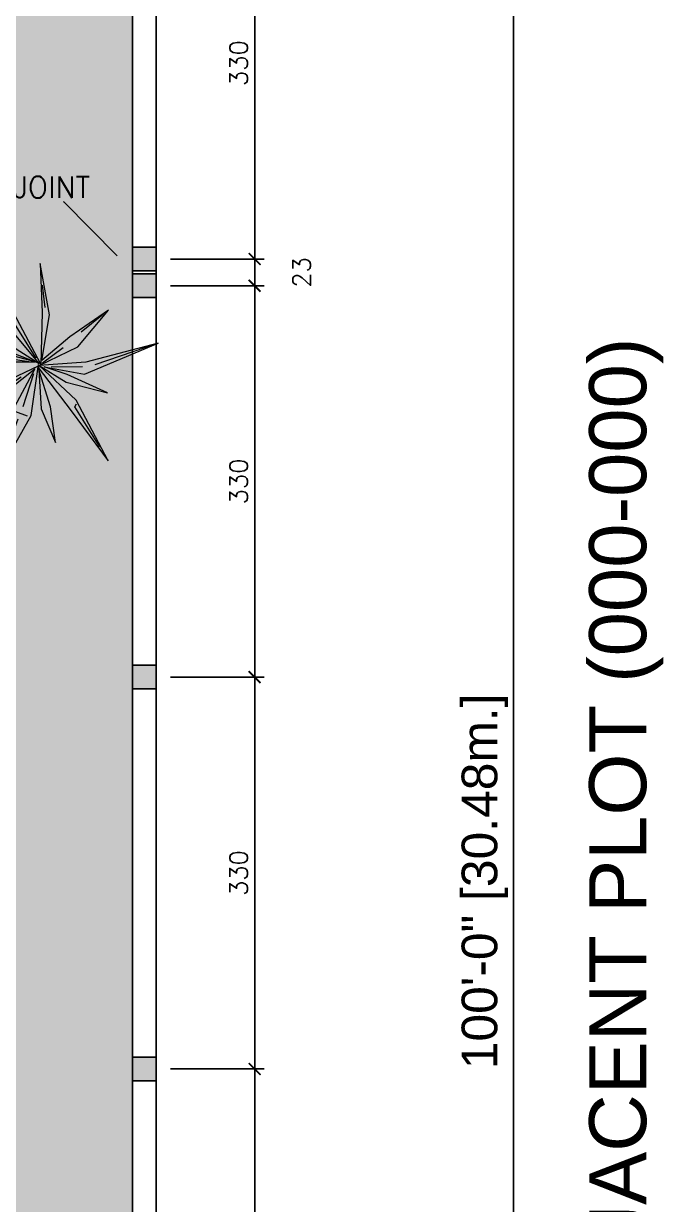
# Model space of a CAD drawing. Header units: centimetres. Extents: x -3744 to 3813, y -6963 to 3597.
# Drawn here: x -112 to 427, y 1252 to 2246 of the extents above; entities that cross this region are included whole.
import ezdxf
from ezdxf import colors
from ezdxf.entities.mleader import LeaderData, LeaderLine
from ezdxf.enums import TextEntityAlignment as Align
from ezdxf.math import Vec2, Vec3

# ---------------------------------------------------------------- set-up
doc = ezdxf.new("R2010")
doc.units = ezdxf.units.CM
doc.header["$LTSCALE"] = 100
doc.header["$MEASUREMENT"] = 0
doc.linetypes.add('FINAL PLOT$0$CENTER', pattern=[2, 1.25, -0.25, 0.25, -0.25])
doc.linetypes.add('FINAL PLOT$0$FINAL PLOT$0$CENTER', pattern=[2, 1.25, -0.25, 0.25, -0.25])
for name, color, linetype in [('DIM IN', 1, 'Continuous'), ('FINAL PLOT$0$DIM-OUT', 1, 'Continuous'), ('FINAL PLOT$0$PLOT LIMIT', 6, 'FINAL PLOT$0$CENTER'), ('FINAL PLOT$0$PLOT LINE', 6, 'FINAL PLOT$0$FINAL PLOT$0$CENTER'), ('SOURROUNDING$0$WALL-03', 2, 'Continuous'), ('TEXT', 3, 'Continuous'), ('WALL-03', 2, 'Continuous')]:
    doc.layers.add(name, color=color, linetype=linetype)
doc.layers.add('SOURROUNDING$0$HAT', color=8, linetype='Continuous', lineweight=9)
doc.layers.add('SOURROUNDING$0$plantitas', color=68, linetype='Continuous', lineweight=5)
doc.styles.add('22', font='romans.shx')
doc.styles.add('FINAL PLOT$0$ART', font='arial.ttf')
doc.styles.add('FINAL PLOT$0$ASA', font='romans.shx', dxfattribs={"width": 0.8})
doc.styles.add('FINAL PLOT$0$FINAL PLOT$0$FINAL PLOT$0$ART', font='arial.ttf')
doc.dimstyles.new('100', dxfattribs={"dimtxt": 15, "dimasz": 10, "dimexe": 8, "dimexo": 12, "dimgap": 6, "dimtad": 1, "dimdec": 0, "dimzin": 0, "dimdsep": 46, "dimtxsty": '22', "dimblk": 'ARCHTICK', "dimcen": 30, "dimdle": 8, "dimclrd": 1, "dimclre": 1, "dimclrt": 2, "dimadec": 0, "dimazin": 0, "dimtfac": 1, "dimtdec": 0, "dimtmove": 2, "dimatfit": 3, "dimldrblk": 'OBLIQUE', "dimfxl": 100, "dimtolj": 1, "dimtzin": 0, "dimarcsym": 0})
doc.dimstyles.new('FINAL PLOT$0$AS-23-100-FM', dxfattribs={"dimscale": 0, "dimtxt": 20, "dimasz": 15, "dimexe": 15, "dimexo": 10, "dimgap": 5, "dimtad": 1, "dimtoh": 1, "dimdec": 0, "dimlfac": 0.393701, "dimzin": 1, "dimdsep": 46, "dimlunit": 3, "dimtxsty": 'FINAL PLOT$0$ASA', "dimblk1": 'FINAL PLOT$0$_ARCHTICK', "dimblk2": 'FINAL PLOT$0$_ARCHTICK', "dimsah": 1, "dimcen": 15, "dimdle": 15, "dimclrd": 1, "dimclre": 1, "dimclrt": 3, "dimadec": 0, "dimazin": 0, "dimtfac": 1, "dimtdec": 0, "dimtmove": 2, "dimatfit": 3, "dimldrblk": 'FINAL PLOT$0$_ARCHTICK', "dimfxl": 1, "dimtolj": 1, "dimtzin": 0, "dimarcsym": 0})

# ---------------------------------------------------------------- blocks, each defined once
blk = doc.blocks.new('FINAL PLOT$0$_ARCHTICK')
at = {"color": 0, "linetype": 'ByBlock', "const_width": 0.15}
blk.add_lwpolyline([(-0.5, -0.5), (0.5, 0.5)], dxfattribs=at)
blk = doc.blocks.new('*D206')
at = {"layer": 'Defpoints', "color": 0, "transparency": 16777216}
for p in [(161.91, 3048), (161.91, 0), (300.86, 0)]:
    blk.add_point(p, dxfattribs=at)
at = {"layer": 'FINAL PLOT$0$DIM-OUT', "color": 1, "lineweight": -2, "transparency": 16777216}
for p, q in [((300.86, 3063), (300.86, -15)), ((171.91, 3048), (315.86, 3048)), ((171.91, 0), (315.86, 0))]:
    blk.add_line(p, q, dxfattribs=at)
at = {"layer": 'FINAL PLOT$0$DIM-OUT', "color": 1, "lineweight": -2, "transparency": 16777216, "xscale": 15, "yscale": 15, "zscale": 15}
for p, rotation in [((300.86, 3048), 90), ((300.86, 0), 270)]:
    blk.add_blockref('FINAL PLOT$0$_ARCHTICK', p, dxfattribs=dict(at, rotation=rotation))
at = {"layer": 'FINAL PLOT$0$DIM-OUT', "color": 3, "transparency": 16777216, "insert": (276.63, 1524), "char_height": 30, "attachment_point": 5, "rotation": 90, "style": 'FINAL PLOT$0$ART'}
blk.add_mtext('\\A1;100\'-0" [30.48m.]', dxfattribs=at)
blk = doc.blocks.new('_ARCHTICK')
at = {"color": 0, "linetype": 'ByBlock', "const_width": 0.15}
blk.add_lwpolyline([(-0.5, -0.5), (0.5, 0.5)], dxfattribs=at)
blk = doc.blocks.new('*D8')
at = {"layer": 'Defpoints', "color": 0, "transparency": 16777216}
for p in [(0, 2378), (0, 2048), (82.94, 2048)]:
    blk.add_point(p, dxfattribs=at)
at = {"layer": 'DIM IN', "color": 1, "lineweight": -2, "transparency": 16777216}
for p, q in [((12, 2378), (90.94, 2378)), ((82.94, 2386), (82.94, 2040)), ((12, 2048), (90.94, 2048))]:
    blk.add_line(p, q, dxfattribs=at)
at = {"layer": 'DIM IN', "color": 1, "lineweight": -2, "transparency": 16777216, "xscale": 10, "yscale": 10, "zscale": 10}
for p, rotation in [((82.94, 2378), 90), ((82.94, 2048), 270)]:
    blk.add_blockref('_ARCHTICK', p, dxfattribs=dict(at, rotation=rotation))
at = {"layer": 'DIM IN', "color": 2, "transparency": 16777216, "insert": (69.44, 2213), "char_height": 15, "attachment_point": 5, "rotation": 90, "style": '22'}
blk.add_mtext('\\A1;330', dxfattribs=at)
blk = doc.blocks.new('_OBLIQUE')
at = {"color": 0, "linetype": 'ByBlock'}
blk.add_line((-0.5, -0.5), (0.5, 0.5), dxfattribs=at)
blk = doc.blocks.new('*D9')
at = {"layer": 'Defpoints', "color": 0, "transparency": 16777216}
for p in [(0, 2048), (0, 2025.5), (82.94, 2025.5)]:
    blk.add_point(p, dxfattribs=at)
at = {"layer": 'DIM IN', "color": 1, "lineweight": -2, "transparency": 16777216}
for p, q in [((82.94, 2056), (82.94, 2017.5)), ((12, 2048), (90.94, 2048)), ((12, 2025.5), (90.94, 2025.5))]:
    blk.add_line(p, q, dxfattribs=at)
at = {"layer": 'DIM IN', "color": 1, "lineweight": -2, "transparency": 16777216, "xscale": 10, "yscale": 10, "zscale": 10}
for p, rotation in [((82.94, 2048), 90), ((82.94, 2025.5), 270)]:
    blk.add_blockref('_ARCHTICK', p, dxfattribs=dict(at, rotation=rotation))
at = {"layer": 'DIM IN', "color": 2, "transparency": 16777216, "insert": (122.44, 2036.75), "char_height": 15, "attachment_point": 5, "rotation": 90, "style": '22'}
blk.add_mtext('\\A1;23', dxfattribs=at)
blk = doc.blocks.new('*D10')
at = {"layer": 'Defpoints', "color": 0, "transparency": 16777216}
for p in [(0, 2025.5), (0, 1696), (82.94, 1696)]:
    blk.add_point(p, dxfattribs=at)
at = {"layer": 'DIM IN', "color": 1, "lineweight": -2, "transparency": 16777216}
for p, q in [((82.94, 2033.5), (82.94, 1688)), ((12, 2025.5), (90.94, 2025.5)), ((12, 1696), (90.94, 1696))]:
    blk.add_line(p, q, dxfattribs=at)
at = {"layer": 'DIM IN', "color": 1, "lineweight": -2, "transparency": 16777216, "xscale": 10, "yscale": 10, "zscale": 10}
for p, rotation in [((82.94, 2025.5), 90), ((82.94, 1696), 270)]:
    blk.add_blockref('_ARCHTICK', p, dxfattribs=dict(at, rotation=rotation))
at = {"layer": 'DIM IN', "color": 2, "transparency": 16777216, "insert": (69.44, 1860.75), "char_height": 15, "attachment_point": 5, "rotation": 90, "style": '22'}
blk.add_mtext('\\A1;330', dxfattribs=at)
blk = doc.blocks.new('*D11')
at = {"layer": 'Defpoints', "color": 0, "transparency": 16777216}
for p in [(0, 1696), (0, 1366), (82.94, 1366)]:
    blk.add_point(p, dxfattribs=at)
at = {"layer": 'DIM IN', "color": 1, "lineweight": -2, "transparency": 16777216}
for p, q in [((82.94, 1704), (82.94, 1358)), ((12, 1696), (90.94, 1696)), ((12, 1366), (90.94, 1366))]:
    blk.add_line(p, q, dxfattribs=at)
at = {"layer": 'DIM IN', "color": 1, "lineweight": -2, "transparency": 16777216, "xscale": 10, "yscale": 10, "zscale": 10}
for p, rotation in [((82.94, 1696), 90), ((82.94, 1366), 270)]:
    blk.add_blockref('_ARCHTICK', p, dxfattribs=dict(at, rotation=rotation))
at = {"layer": 'DIM IN', "color": 2, "transparency": 16777216, "insert": (69.44, 1531), "char_height": 15, "attachment_point": 5, "rotation": 90, "style": '22'}
blk.add_mtext('\\A1;330', dxfattribs=at)
blk = doc.blocks.new('*D12')
at = {"layer": 'Defpoints', "color": 0, "transparency": 16777216}
for p in [(0, 1366), (0, 1036), (82.94, 1036)]:
    blk.add_point(p, dxfattribs=at)
at = {"layer": 'DIM IN', "color": 1, "lineweight": -2, "transparency": 16777216}
for p, q in [((82.94, 1374), (82.94, 1028)), ((12, 1366), (90.94, 1366)), ((12, 1036), (90.94, 1036))]:
    blk.add_line(p, q, dxfattribs=at)
at = {"layer": 'DIM IN', "color": 1, "lineweight": -2, "transparency": 16777216, "xscale": 10, "yscale": 10, "zscale": 10}
for p, rotation in [((82.94, 1366), 90), ((82.94, 1036), 270)]:
    blk.add_blockref('_ARCHTICK', p, dxfattribs=dict(at, rotation=rotation))
at = {"layer": 'DIM IN', "color": 2, "transparency": 16777216, "insert": (69.44, 1201), "char_height": 15, "attachment_point": 5, "rotation": 90, "style": '22'}
blk.add_mtext('\\A1;330', dxfattribs=at)
blk = doc.blocks.new('SOURROUNDING$0$0Q62D')
at = {"color": 0, "linetype": 'ByBlock'}
for p, q in [((-0.05, 1.11), (0.07, 0.48)), ((-0.03, 0.53), (-0.05, 1.11)), ((-0.03, 0.96), (0.02, 0.52)), ((-0.33, 0.67), (-0.16, 0.38)), ((-0.24, 0.34), (-0.33, 0.67)), ((-0.99, 0.59), (-0.35, 0.33)), ((-0.47, 0.19), (-0.99, 0.59)), ((0.1, 0.29), (0.34, 0.61)), ((0.34, 0.61), (0.15, 0.24)), ((-0.47, 0.28), (-0.92, 0.55)), ((-0.02, 0.02), (-0.03, 0.53)), ((0.07, 0.48), (0, 0.01)), ((0.02, 0.52), (0.05, 0.51)), ((0.28, 0.34), (1, 0.54)), ((1, 0.54), (0.36, 0.26)), ((1, 0.54), (0.41, 0.33)), ((0, 0), (-0.24, 0.34)), ((-0.16, 0.38), (-0.02, 0.02)), ((0.03, 0.05), (0.28, 0.34)), ((-0.44, 0.21), (-0.38, 0.31)), ((-0.35, 0.33), (0, 0)), ((0, 0.01), (0.1, 0.29)), ((0.36, 0.26), (0, 0.01)), ((0.15, 0.24), (0.03, 0.05)), ((0.08, 0.09), (0.31, 0.27)), ((-0.05, 0.01), (-0.47, 0.19)), ((-0.09, 0.04), (-0.36, 0.22)), ((-1.16, -0.15), (-0.66, 0.01)), ((-0.66, 0.01), (-0.05, 0.01)), ((-0.01, 0.01), (-0.62, -0.13)), ((0.01, 0), (-0.09, -0.29)), ((0, 0.01), (0.39, 0.1)), ((0, -0.42), (0.01, 0)), ((0.02, 0.01), (0.12, -0.52)), ((0.33, -0.36), (0.02, 0.01)), ((0.04, 0.01), (0.28, 0.02)), ((0.39, 0.1), (0.83, 0.01)), ((0.83, 0.01), (0.39, -0.02)), ((0.77, 0.01), (0.5, 0.01)), ((-1.16, -0.15), (-0.72, -0.06)), ((-0.2, -0.01), (-0.53, -0.04)), ((-0.35, -0.31), (-0.01, -0.04)), ((-0.04, -0.06), (-0.31, -0.35)), ((0, -0.03), (-0.3, -0.43)), ((-0.12, -0.23), (0, -0.03)), ((0.02, -0.06), (0.07, -0.48)), ((0.05, -0.01), (0.37, -0.3)), ((0.39, -0.02), (0.05, -0.01)), ((-0.62, -0.13), (-1.16, -0.15)), ((-0.64, -0.6), (-0.35, -0.31)), ((-0.16, -0.45), (-0.12, -0.23)), ((-0.09, -0.29), (-0.16, -0.45)), ((0.37, -0.3), (0.6, -0.73)), ((-0.3, -0.43), (-0.64, -0.6)), ((0.05, -1.18), (0, -0.42)), ((0.6, -0.73), (0.33, -0.36)), ((0.49, -0.56), (0.38, -0.38)), ((0.12, -0.52), (0.05, -1.18)), ((0.04, -1.08), (0.05, -0.56))]:
    blk.add_line(p, q, dxfattribs=at)
blk = doc.blocks.new('SOURROUNDING')
at = {"layer": 'SOURROUNDING$0$HAT', "transparency": 33554658}
h = blk.add_hatch(dxfattribs=at)
h.set_pattern_fill('CROSS', color=256, scale=150, angle=90)
h.paths.add_polyline_path([(-1392.07, 640.01), (-2418, 639.99), (-2418, 25), (-1392.07, 25)])
h.paths.add_polyline_path([(-1810, 2848), (-1810, 3028), (-3028, 3028), (-3028, 785), (-1820, 785), (-1820, 1969.72), (-1935, 1969.72), (-1935, 2521.19), (-1820, 2521.19), (-1820, 2848)])
h.paths.add_polyline_path([(-890, 3028), (-880, 2818), (-165, 2818), (-175, 2848), (-165, 2848), (-165, 652.91), (-722.07, 652.91), (-722.07, 25), (-20, 20), (-20, 3028)])
at = {"layer": 'SOURROUNDING$0$WALL-03'}
for p, q in [((0, 0), (0, 3048)), ((-20, 20), (-20, 3028))]:
    blk.add_line(p, q, dxfattribs=at)
at = {"layer": 'SOURROUNDING$0$plantitas', "color": 54, "extrusion": (0, 0, -1), "xscale": 90.07812315540856, "yscale": 90.07812315540856, "zscale": -90.07812315540879, "rotation": 141.4792577779152}
blk.add_blockref('SOURROUNDING$0$0Q62D', (99.02, 1959.19), dxfattribs=at)
blk = doc.blocks.new('FINAL PLOT')
at = {"layer": 'FINAL PLOT$0$PLOT LIMIT', "color": 1}
blk.add_lwpolyline([(-3048, 0), (0, 0), (0, 3048), (-3048, 3048)], close=True, dxfattribs=at)
at = {"layer": 'FINAL PLOT$0$PLOT LINE', "color": 7, "style": 'FINAL PLOT$0$FINAL PLOT$0$FINAL PLOT$0$ART'}
blk.add_text('ADJACENT PLOT (000-000)', height=48, rotation=90, dxfattribs=at).set_placement((388.45, 1553.38), align=Align.MIDDLE_CENTER)
at = {"layer": 'FINAL PLOT$0$DIM-OUT'}
dim = blk.add_linear_dim(base=(300.86, 0), p1=(161.91, 3048), p2=(161.91, 0), angle=90, dimstyle='FINAL PLOT$0$AS-23-100-FM', override={"dimscale": 1, "dimtxt": 30, "dimtxsty": 'FINAL PLOT$0$ART'}, dxfattribs=at)
dim.commit()
dim.dimension.update_dxf_attribs({"geometry": '*D206', "text_midpoint": (276.63, 1524)})

msp = doc.modelspace()

# ---------------------------------------------------------------- hatches: boundary and pattern name
at = {"layer": 'WALL-03'}
h = msp.add_hatch(color=6, dxfattribs=at)
h.dxf.hatch_style = 1
h.paths.add_polyline_path([(-20, 2038), (0, 2038), (0, 2058), (-20, 2058)])
h = msp.add_hatch(color=6, dxfattribs=at)
h.dxf.hatch_style = 1
h.paths.add_polyline_path([(-20, 2038), (0, 2038), (0, 2058), (-20, 2058)])
h = msp.add_hatch(color=6, dxfattribs=at)
h.dxf.hatch_style = 1
h.paths.add_polyline_path([(-20, 2015.5), (0, 2015.5), (0, 2035.5), (-20, 2035.5)])
h = msp.add_hatch(color=6, dxfattribs=at)
h.dxf.hatch_style = 1
h.paths.add_polyline_path([(-20, 2015.5), (0, 2015.5), (0, 2035.5), (-20, 2035.5)])
h = msp.add_hatch(color=6, dxfattribs=at)
h.dxf.hatch_style = 1
h.paths.add_polyline_path([(-20, 1686), (0, 1686), (0, 1706), (-20, 1706)])
h = msp.add_hatch(color=6, dxfattribs=at)
h.dxf.hatch_style = 1
h.paths.add_polyline_path([(-20, 1686), (0, 1686), (0, 1706), (-20, 1706)])
h = msp.add_hatch(color=6, dxfattribs=at)
h.dxf.hatch_style = 1
h.paths.add_polyline_path([(-20, 1356), (0, 1356), (0, 1376), (-20, 1376)])
h = msp.add_hatch(color=6, dxfattribs=at)
h.dxf.hatch_style = 1
h.paths.add_polyline_path([(-20, 1356), (0, 1356), (0, 1376), (-20, 1376)])

# ---------------------------------------------------------------- linework, layer by layer
for p, q in [((0, 5), (0, 3048)), ((-20, 25), (-20, 3028))]:
    msp.add_line(p, q, dxfattribs=at)
at = {"layer": 'WALL-03', "color": 6}
for points in [[(-20, 2038), (0, 2038), (0, 2058), (-20, 2058)], [(-20, 2038), (0, 2038), (0, 2058), (-20, 2058)], [(-20, 2015.5), (0, 2015.5), (0, 2035.5), (-20, 2035.5)], [(-20, 2015.5), (0, 2015.5), (0, 2035.5), (-20, 2035.5)], [(-20, 1686), (0, 1686), (0, 1706), (-20, 1706)], [(-20, 1686), (0, 1686), (0, 1706), (-20, 1706)], [(-20, 1356), (0, 1356), (0, 1376), (-20, 1376)], [(-20, 1356), (0, 1356), (0, 1376), (-20, 1376)]]:
    msp.add_lwpolyline(points, close=True, dxfattribs=at)

# ---------------------------------------------------------------- block references
at = {"layer": 'WALL-03'}
for name in ['FINAL PLOT', 'SOURROUNDING']:
    msp.add_blockref(name, (0, 0), dxfattribs=at)

# ---------------------------------------------------------------- dimensions: what is measured, and where the dimension line sits
at = {"layer": 'DIM IN'}
for base, p1, p2, picture, middle in [((82.94, 2048), (0, 2378), (0, 2048), '*D8', (69.44, 2213)), ((82.94329953, 2025.5), (0, 2048), (0, 2025.5), '*D9', (122.44329953, 2036.75)), ((82.94329953, 1696), (0, 2025.5), (0, 1696), '*D10', (69.44329953, 1860.75)), ((82.94, 1366), (0, 1696), (0, 1366), '*D11', (69.44, 1531)), ((82.94, 1036), (0, 1366), (0, 1036), '*D12', (69.44, 1201))]:
    dim = msp.add_linear_dim(base=base, p1=p1, p2=p2, angle=90, dimstyle='100', override={"dimfxl": 0.075}, dxfattribs=at)
    dim.commit()
    dim.dimension.update_dxf_attribs({"geometry": picture, "text_midpoint": middle})

# ---------------------------------------------------------------- leaders
at = {"layer": 'TEXT'}
ml = msp.add_multileader_mtext('Standard', dxfattribs=at)
ml.set_content('2CM EXPANSION JOINT', color=256, style='22')
ml.set_leader_properties()
ml.build(insert=Vec2(0, 0))
ml.multileader.update_dxf_attribs({"text_right_attachment_type": 6, "dogleg_length": 0.36, "arrow_head_size": 18})
ctx = ml.context
ctx.base_point, ctx.char_height, ctx.arrow_head_size, ctx.landing_gap_size, ctx.plane_origin = Vec3(-363.3, 2108.51), 18, 18, 0.09, Vec3(-20, 2038)
ctx.right_attachment, ctx.text_align_type = 6, 2
notes = []
notes.append((ctx, [(0, (1, 1, 0), (-77.57, 2096.06), (-1, 0), 0.36, [(0, [(-20, 2038)], 0, [])])]))
ctx.mtext.insert, ctx.mtext.alignment, ctx.mtext.flow_direction = Vec3(-55.49, 2117.51), 3, 5
for ctx, leaders in notes:
    for number, flags, end, landing, length, lines in leaders:
        leader = LeaderData()
        leader.index, (leader.has_last_leader_line, leader.has_dogleg_vector, leader.attachment_direction) = number, flags
        leader.last_leader_point, leader.dogleg_vector, leader.dogleg_length = Vec3(end), Vec3(landing), length
        for number, points, colour, breaks in lines:
            line = LeaderLine()
            line.index, line.vertices, line.color, line.breaks = number, Vec3.list(points), colors.encode_raw_color(colour), breaks
            leader.lines.append(line)
        ctx.leaders.append(leader)

doc.saveas('drawing.dxf')
